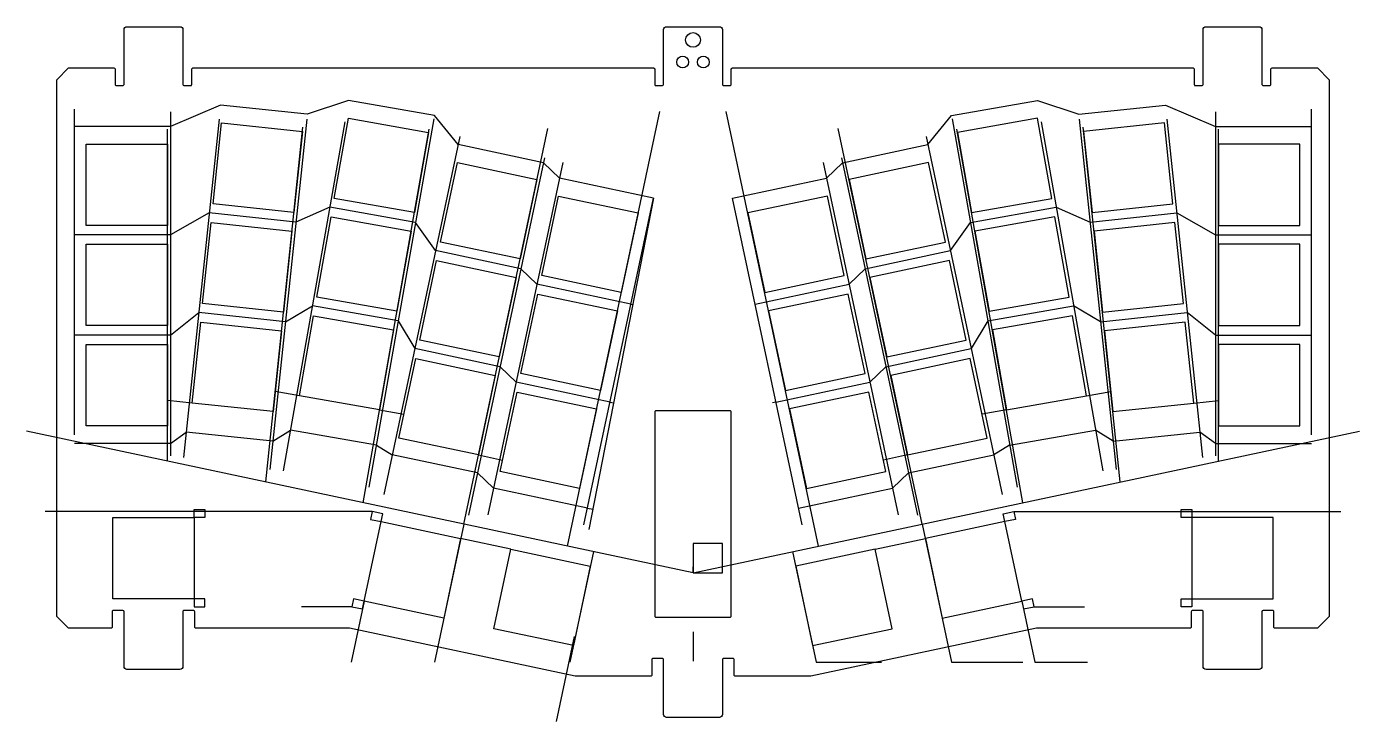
# Model space of a CAD drawing. Header units: millimetres. Extents: x -113 to 113, y -25 to 93.
import ezdxf

# ---------------------------------------------------------------- set-up
doc = ezdxf.new("R2010")
doc.units = ezdxf.units.MM
doc.layers.get('0').update_dxf_attribs({"linetype": 'CONTINUOUS'})

msp = doc.modelspace()

# ---------------------------------------------------------------- linework, layer by layer
for p, q in [((-80.21, 79.37), (-88.7, 75.76)), ((-65.49, 77.83), (-80.21, 79.37)), ((-58.47, 80.17), (-65.49, 77.83)), ((-43.9, 77.6), (-58.47, 80.17)), ((43.9, 77.6), (58.47, 80.17)), ((58.47, 80.17), (65.49, 77.83)), ((65.49, 77.83), (80.21, 79.37)), ((80.21, 79.37), (88.7, 75.76)), ((-105, 23.43), (-105, 78.67)), ((-88.7, 78.24), (-88.7, 19.85)), ((-80.46, 77.01), (-86.5, 19.55)), ((-65.58, 76.97), (-71.83, 17.56)), ((-43.99, 77.07), (-55.02, 14.52)), ((-39.86, 72.68), (-43.9, 77.6)), ((-21.33, 4.53), (-5.65, 78.29)), ((21.33, 4.53), (5.65, 78.29)), ((39.86, 72.68), (43.9, 77.6)), ((43.99, 77.07), (55.02, 14.52)), ((65.58, 76.97), (71.83, 17.56)), ((80.46, 77.01), (86.5, 19.55)), ((88.7, 78.24), (88.7, 19.85)), ((105, 23.43), (105, 78.67)), ((-88.7, 75.76), (-105, 75.76)), ((-89.2, 18.96), (-89.2, 75.28)), ((-72.55, 15.42), (-66.22, 75.65)), ((-59.12, 76.51), (-69.56, 17.3)), ((-55.99, 11.9), (-44.82, 75.28)), ((-38.93, 8.28), (-24.66, 75.41)), ((38.93, 8.28), (24.66, 75.41)), ((55.99, 11.9), (44.82, 75.28)), ((59.12, 76.51), (69.56, 17.3)), ((72.55, 15.42), (66.22, 75.65)), ((88.7, 75.76), (105, 75.76)), ((89.2, 18.96), (89.2, 75.28)), ((-39.58, 74.02), (-52.49, 13.28)), ((-25.39, 69.6), (-39.86, 72.68)), ((25.39, 69.6), (39.86, 72.68)), ((39.58, 74.02), (52.49, 13.28)), ((-25.21, 70.42), (-38.1, 9.77)), ((25.21, 70.42), (38.1, 9.77)), ((-22.11, 69.64), (-34.81, 9.87)), ((-22.67, 66.98), (-25.39, 69.6)), ((22.11, 69.64), (34.81, 9.87)), ((22.67, 66.98), (25.39, 69.6)), ((-6.73, 63.59), (-22.67, 66.98)), ((6.73, 63.59), (22.67, 66.98)), ((-18.51, 8.17), (-6.73, 63.59)), ((-6.73, 63.59), (-17.66, 7.34)), ((18.51, 8.17), (6.73, 63.59)), ((-61.67, 62.05), (-67.41, 59.53)), ((-47.09, 59.48), (-61.67, 62.05)), ((47.09, 59.48), (61.67, 62.05)), ((61.67, 62.05), (67.41, 59.53)), ((-82.13, 61.07), (-88.7, 57.36)), ((-67.41, 59.53), (-82.13, 61.07)), ((-43.69, 54.68), (-47.09, 59.48)), ((43.69, 54.68), (47.09, 59.48)), ((67.41, 59.53), (82.13, 61.07)), ((82.13, 61.07), (88.7, 57.36)), ((-88.7, 57.36), (-105, 57.36)), ((88.7, 57.36), (105, 57.36)), ((-29.21, 51.6), (-43.69, 54.68)), ((29.21, 51.6), (43.69, 54.68)), ((108, 53), (108, 35)), ((-26.5, 48.98), (-29.21, 51.6)), ((26.5, 48.98), (29.21, 51.6)), ((-10.55, 45.59), (-26.5, 48.98)), ((10.55, 45.59), (26.5, 48.98)), ((-69.19, 42.62), (-64.62, 45.31)), ((-50.05, 42.74), (-64.62, 45.31)), ((-10.55, 45.59), (-10.24, 45.53)), ((50.05, 42.74), (64.62, 45.31)), ((69.19, 42.62), (64.62, 45.31)), ((-88.7, 40.36), (-83.91, 44.17)), ((-69.19, 42.62), (-83.91, 44.17)), ((64.41, 43.64), (50.82, 41.25)), ((66.8, 30.05), (64.41, 43.64)), ((69.19, 42.62), (83.91, 44.17)), ((88.7, 40.36), (83.91, 44.17)), ((-50.05, 42.74), (-47.22, 38.05)), ((50.05, 42.74), (47.22, 38.05)), ((50.82, 41.25), (53.21, 27.66)), ((-88.7, 40.36), (-105, 40.36)), ((88.7, 40.36), (105, 40.36)), ((-32.75, 34.97), (-47.22, 38.05)), ((32.75, 34.97), (47.22, 38.05)), ((-32.75, 34.97), (-30.03, 32.35)), ((32.75, 34.97), (30.03, 32.35)), ((-14.09, 28.96), (-30.03, 32.35)), ((14.09, 28.96), (30.03, 32.35)), ((-66.8, 30.05), (-70.94, 30.78)), ((53.21, 27.66), (66.8, 30.05)), ((66.8, 30.05), (70.94, 30.78)), ((-85.02, 28.8), (-89.2, 29.24)), ((-53.21, 27.66), (-49.08, 26.93)), ((-14.09, 28.96), (-13.48, 28.84)), ((14.09, 28.96), (13.48, 28.84)), ((53.21, 27.66), (49.08, 26.93)), ((85.02, 28.8), (89.2, 29.24)), ((0, 0), (-113.13, 24.05)), ((-88.7, 21.96), (-86.04, 23.88)), ((-71.32, 22.33), (-86.04, 23.88)), ((-71.32, 22.33), (-68.34, 24.23)), ((-53.76, 21.66), (-68.34, 24.23)), ((0, 0), (113.13, 24.05)), ((53.76, 21.66), (68.34, 24.23)), ((71.32, 22.33), (68.34, 24.23)), ((71.32, 22.33), (86.04, 23.88)), ((88.7, 21.96), (86.04, 23.88)), ((-88.7, 21.96), (-105, 21.96)), ((-53.76, 21.66), (-51.05, 20.05)), ((53.76, 21.66), (51.05, 20.05)), ((88.7, 21.96), (105, 21.96)), ((-36.57, 16.97), (-51.05, 20.05)), ((-36.44, 20.01), (-32.33, 19.14)), ((36.44, 20.01), (32.33, 19.14)), ((36.57, 16.97), (51.05, 20.05)), ((-36.57, 16.97), (-33.86, 14.35)), ((36.57, 16.97), (33.86, 14.35)), ((-17.91, 10.96), (-33.86, 14.35)), ((17.91, 10.96), (33.86, 14.35)), ((-54.48, 10.4), (-110, 10.4)), ((-17.91, 10.96), (-16.99, 10.78)), ((54.48, 10.4), (110, 10.4)), ((-38.93, 8.28), (-43.91, -15.15)), ((38.93, 8.28), (43.91, -15.15)), ((-30.94, 4.02), (-39.45, 5.83)), ((30.94, 4.02), (39.45, 5.83)), ((-16.92, 3.6), (-20.91, -15.15)), ((16.92, 3.6), (20.91, -15.15)), ((0, 0), (0, 1)), ((0, 0), (1.02, 0)), ((-57.91, -5.74), (-66.49, -5.74)), ((-55.82, -4.8), (-58.02, -15.15)), ((55.82, -4.8), (58.02, -15.15)), ((57.91, -5.74), (66.49, -5.74)), ((-20.19, -10.8), (-23.25, -25.2)), ((0, -10), (0, -15)), ((20.91, -15.15), (32, -15.15)), ((43.91, -15.15), (56, -15.15)), ((58.02, -15.15), (67, -15.15))]:
    msp.add_line(p, q)
for points in [[(-8, -17.52), (-20, -17.52), (-58.29, -9.39), (-83.6, -9.39), (-84.4, -9.39, -0.414214), (-84.6, -9.19), (-84.6, -6.59, 0.414214), (-84.8, -6.39), (-86.4, -6.39, 0.414214), (-86.6, -6.59), (-86.6, -9.39), (-86.6, -15.89, -0.414214), (-87.1, -16.39), (-96.1, -16.39, -0.414214), (-96.6, -15.89), (-96.6, -9.39), (-96.6, -6.59, 0.40406), (-96.79, -6.39), (-98.39, -6.39, 0.426409), (-98.6, -6.59), (-98.6, -9.19, -0.414214), (-98.8, -9.39), (-99.6, -9.39), (-106, -9.39), (-108, -7.39), (-108, 83.68), (-106, 85.68), (-99.1, 85.68), (-98.3, 85.68, -0.414214), (-98.1, 85.48), (-98.1, 82.88, 0.414214), (-97.9, 82.68), (-96.8, 82.68, 0.414214), (-96.6, 82.88), (-96.6, 85.68), (-96.6, 92.18, -0.414214), (-96.1, 92.68), (-87.1, 92.68, -0.414214), (-86.6, 92.18), (-86.6, 85.68), (-86.6, 82.88, 0.365233), (-86.43, 82.68), (-85.33, 82.68, 0.465695), (-85.1, 82.88), (-85.1, 85.48, -0.414214), (-84.9, 85.68), (-84.1, 85.68), (-7.5, 85.68), (-6.7, 85.68, -0.414214), (-6.5, 85.48), (-6.5, 82.88, 0.463262), (-6.27, 82.68), (-5.17, 82.68, 0.367474), (-5, 82.88), (-5, 85.68), (-5, 92.18, -0.414214), (-4.5, 92.68), (4.5, 92.68, -0.414214), (5, 92.18), (5, 85.68), (5, 82.88, 0.414214), (5.2, 82.68), (6.3, 82.68, 0.414214), (6.5, 82.88), (6.5, 85.48, -0.414214), (6.7, 85.68), (7.5, 85.68), (84.1, 85.68), (84.9, 85.68, -0.414214), (85.1, 85.48), (85.1, 82.88, 0.465695), (85.33, 82.68), (86.43, 82.68, 0.365233), (86.6, 82.88), (86.6, 85.68), (86.6, 92.18, -0.414214), (87.1, 92.68), (96.1, 92.68, -0.414214), (96.6, 92.18), (96.6, 85.68), (96.6, 82.88, 0.414214), (96.8, 82.68), (97.9, 82.68, 0.414214), (98.1, 82.88), (98.1, 85.48, -0.414214), (98.3, 85.68), (99.1, 85.68), (106, 85.68), (108, 83.68), (108, -7.39), (106, -9.39), (99.6, -9.39), (98.8, -9.39, -0.414214), (98.6, -9.19), (98.6, -6.59, 0.426409), (98.39, -6.39), (96.79, -6.39, 0.40406), (96.6, -6.59), (96.6, -9.39), (96.6, -15.89, -0.414214), (96.1, -16.39), (87.1, -16.39, -0.414214), (86.6, -15.89), (86.6, -9.39), (86.6, -6.59, 0.414214), (86.4, -6.39), (84.8, -6.39, 0.414214), (84.6, -6.59), (84.6, -9.19, -0.414214), (84.4, -9.39), (83.6, -9.39), (58.29, -9.39), (20, -17.52), (8, -17.52), (7.2, -17.52, -0.414214), (7, -17.32), (7, -14.71, 0.322594), (6.86, -14.52), (5.23, -14.52, 0.460494), (5, -14.72), (5, -17.52), (5, -24.02, -0.414214), (4.5, -24.52), (-4.5, -24.52, -0.414214), (-5, -24.02), (-5, -17.52), (-5, -14.72, 0.414214), (-5.2, -14.52), (-6.8, -14.52, 0.414214), (-7, -14.72), (-7, -17.32, -0.414214), (-7.2, -17.52)], [(6.3, 27.48), (-6.3, 27.48, 0.414214), (-6.5, 27.28), (-6.5, -7.32, 0.414214), (-6.3, -7.52), (6.3, -7.52, 0.414214), (6.5, -7.32), (6.5, 27.28, 0.414214)]]:
    msp.add_lwpolyline(points, format="xyb", close=True)
for points in [[(-44.91, 74.73), (-47.31, 61.14), (-60.9, 63.54), (-58.5, 77.13)], [(58.5, 77.13), (44.91, 74.73), (47.31, 61.14), (60.9, 63.54)], [(-67.74, 61.17), (-81.47, 62.61), (-80.03, 76.34), (-66.3, 74.89)], [(66.3, 74.89), (67.74, 61.17), (81.47, 62.61), (80.03, 76.34)], [(-89.2, 72.76), (-89.2, 58.96), (-103, 58.96), (-103, 72.76)], [(103, 58.96), (103, 72.76), (89.2, 72.76), (89.2, 58.96)], [(-42.87, 56.14), (-40, 69.64), (-26.5, 66.77), (-29.37, 53.27)], [(42.87, 56.14), (40, 69.64), (26.5, 66.77), (29.37, 53.27)], [(-22.81, 63.94), (-9.31, 61.07), (-12.18, 47.57), (-25.68, 50.44)], [(25.68, 50.44), (22.81, 63.94), (9.31, 61.07), (12.18, 47.57)], [(-81.8, 59.43), (-68.08, 57.99), (-69.52, 44.26), (-83.25, 45.71)], [(-47.86, 57.99), (-50.26, 44.4), (-63.85, 46.8), (-61.45, 60.39)], [(63.85, 46.8), (61.45, 60.39), (47.86, 57.99), (50.26, 44.4)], [(69.52, 44.26), (83.25, 45.71), (81.8, 59.43), (68.08, 57.99)], [(-103, 41.96), (-103, 55.76), (-89.2, 55.76), (-89.2, 41.96)], [(89.2, 41.96), (103, 41.96), (103, 55.76), (89.2, 55.76)], [(-32.9, 36.64), (-46.4, 39.51), (-43.53, 53.01), (-30.03, 50.14)], [(32.9, 36.64), (46.4, 39.51), (43.53, 53.01), (30.03, 50.14)], [(-12.84, 44.44), (-15.71, 30.94), (-29.21, 33.81), (-26.34, 47.31)], [(12.84, 44.44), (15.71, 30.94), (29.21, 33.81), (26.34, 47.31)], [(-50.82, 41.25), (-53.21, 27.66), (-66.8, 30.05), (-64.41, 43.64)], [(-71.3, 27.36), (-85.02, 28.8), (-83.58, 42.52), (-69.86, 41.08)], [(83.58, 42.52), (69.86, 41.08), (71.3, 27.36), (85.02, 28.8)], [(-89.2, 24.96), (-103, 24.96), (-103, 38.76), (-89.2, 38.76)], [(103, 24.96), (103, 38.76), (89.2, 38.76), (89.2, 24.96)], [(-47.07, 36.38), (-33.57, 33.51), (-36.44, 20.01), (-49.94, 22.88)], [(36.44, 20.01), (49.94, 22.88), (47.07, 36.38), (33.57, 33.51)], [(-29.88, 30.68), (-16.38, 27.81), (-19.25, 14.31), (-32.74, 17.18)], [(19.25, 14.31), (32.74, 17.18), (29.88, 30.68), (16.38, 27.81)], [(-84.7, -5.74), (-82.85, -5.74), (-82.85, -4.39), (-84.7, -4.39), (-98.5, -4.39), (-98.5, 9.41), (-84.7, 9.41), (-84.7, 10.76), (-82.85, 10.76), (-82.85, 9.41), (-84.7, 9.41), (-84.7, -4.39)], [(-52.67, 10.02), (-54.48, 10.4), (-54.76, 9.08), (-52.95, 8.7)], [(54.76, 9.08), (52.95, 8.7), (52.67, 10.02), (54.48, 10.4)], [(98.5, -4.39), (98.5, 9.41), (84.7, 9.41), (82.85, 9.41), (82.85, 10.76), (84.7, 10.76), (84.7, 9.41), (84.7, -4.39)], [(-39.45, 5.83), (-42.32, -7.67), (-55.82, -4.8), (-52.95, 8.7)], [(39.45, 5.83), (42.32, -7.67), (55.82, -4.8), (56.1, -6.12), (57.91, -5.74), (57.63, -4.41), (55.82, -4.8), (52.95, 8.7)], [(0, 0), (5, 0), (5, 5), (0, 5)], [(-20.31, -12.35), (-33.81, -9.48), (-30.94, 4.02), (-17.44, 1.15)], [(33.81, -9.48), (30.94, 4.02), (17.44, 1.15), (20.31, -12.35)], [(-55.82, -4.8), (-57.63, -4.41), (-57.91, -5.74), (-56.1, -6.12)], [(84.7, -5.74), (82.85, -5.74), (82.85, -4.39), (84.7, -4.39)]]:
    msp.add_lwpolyline(points, close=True)
for centre, radius in [((0, 90.43), 1.25), ((-1.75, 86.68), 1), ((1.75, 86.68), 1)]:
    msp.add_circle(centre, radius)

doc.saveas('drawing.dxf')
